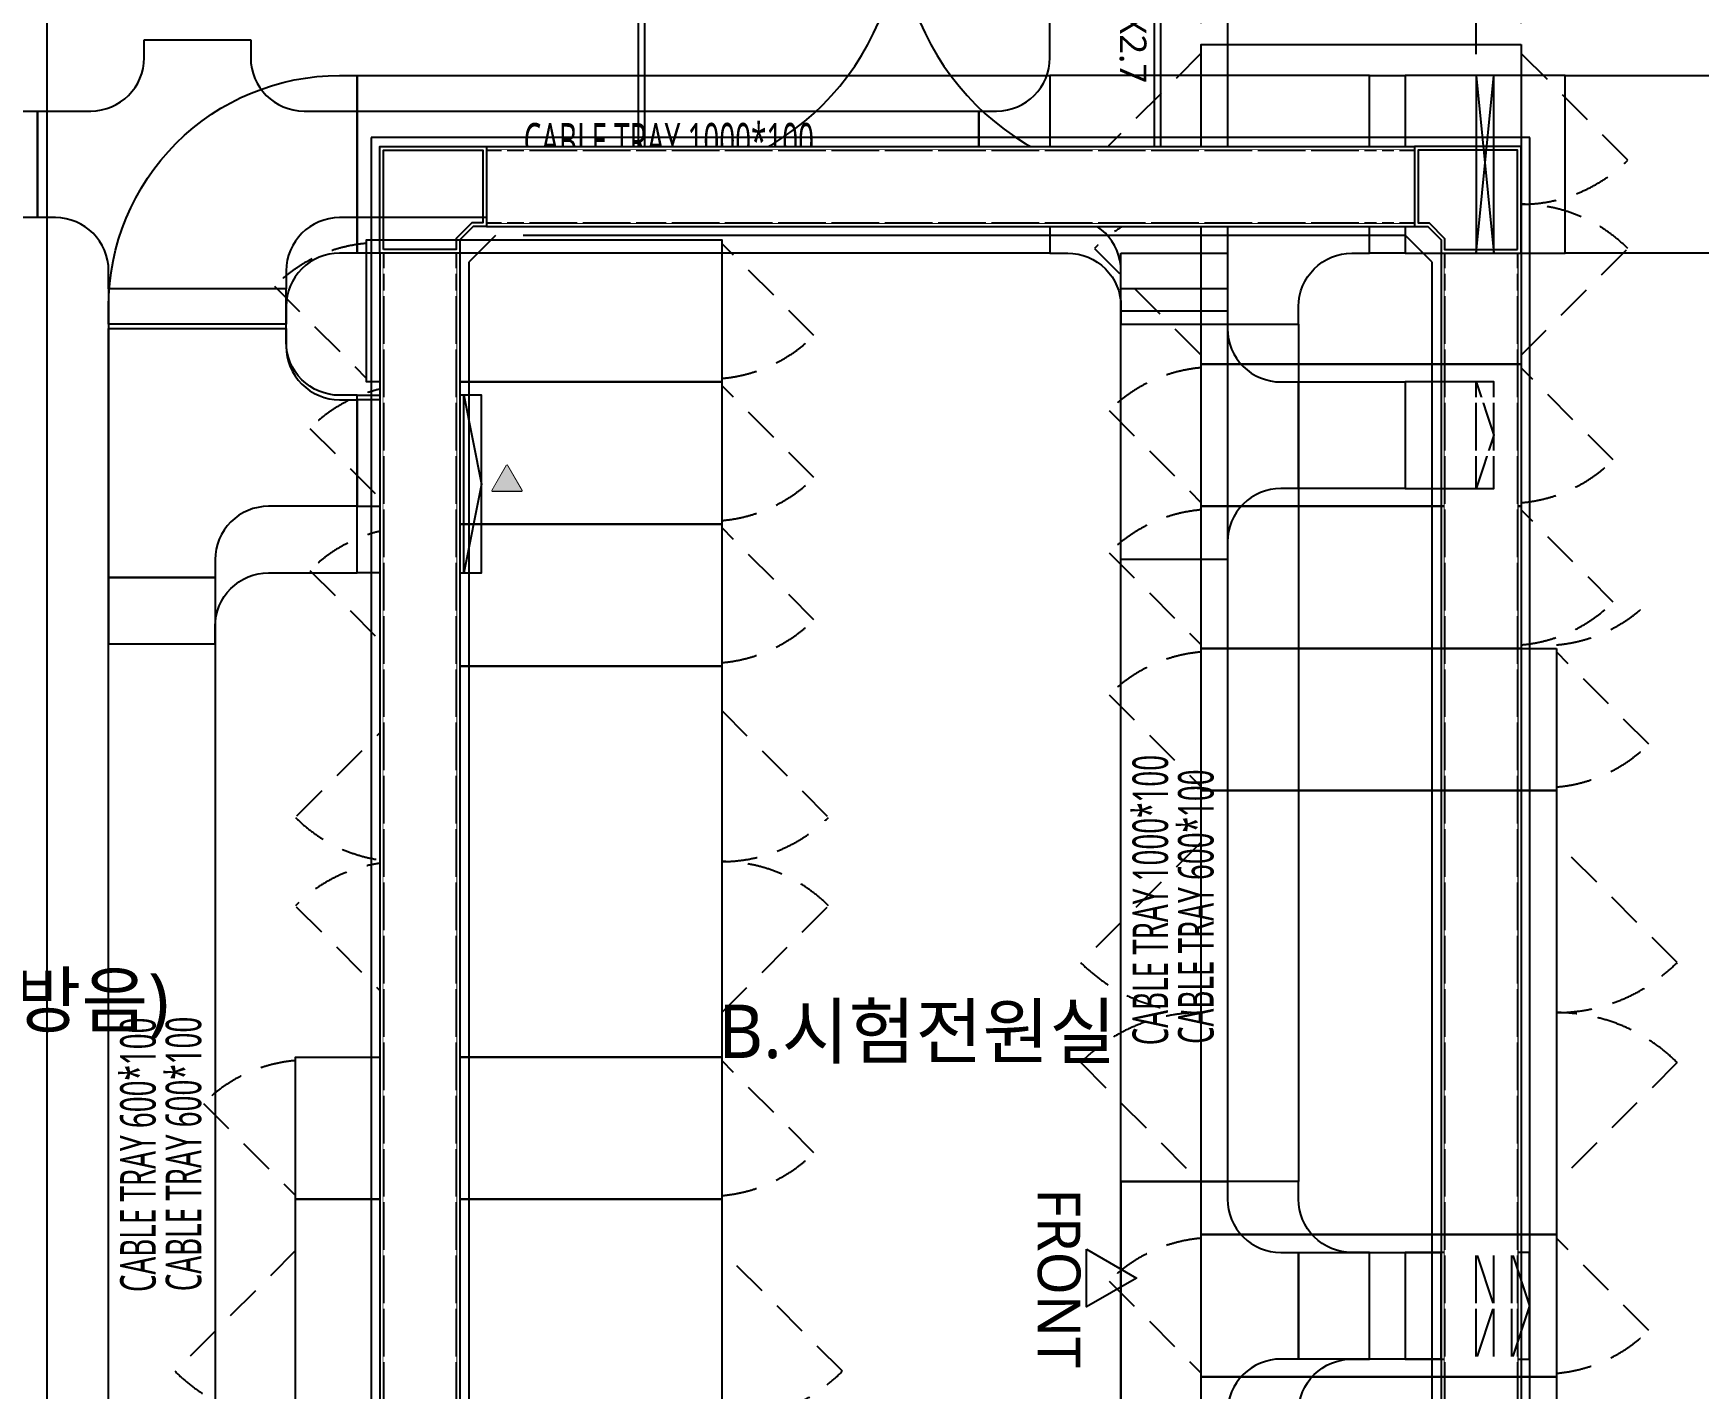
# Model space of a CAD drawing. Header units: millimetres. Extents: x 3355 to 129505, y 4600 to 34300.
# Drawn here: x 55180 to 64556, y 19889 to 27518 of the extents above; entities that cross this region are included whole.
import ezdxf
from ezdxf.enums import TextEntityAlignment as Align
from ezdxf.xclip import XClip

# ---------------------------------------------------------------- set-up
doc = ezdxf.new("R2010")
doc.units = ezdxf.units.MM
doc.header["$LTSCALE"] = 800
doc.header["$XCLIPFRAME"] = 0
doc.linetypes.add('CONTINOUS', pattern=[0])
doc.linetypes.add('점선1', pattern=[2, 1.25, -0.75])
doc.layers.get('Defpoints').update_dxf_attribs({"color": 167})
for name, color, linetype in [('arch', 8, 'Continuous'), ('DIM', 6, 'Continuous'), ('SYM', 3, 'Continuous'), ('TRENCH', 3, 'Continuous'), ('수배전반', 3, 'Continuous'), ('트레이 강전1단', 150, 'Continuous'), ('트레이 강전2단', 4, 'Continuous')]:
    doc.layers.add(name, color=color, linetype=linetype)
doc.layers.add('TXT-1', color=137, linetype='Continuous', plot=False)
doc.layers.add('건축도면', color=9, linetype='Continuous', lineweight=25)
doc.styles.add('GHS', font='malgun.ttf')
doc.styles.add('XREF-A-PLAN$0$스타일1', font='malgun.ttf')
doc.styles.add('맑은고딕', font='malgun.ttf')
doc.styles.add('스타일1', font='malgun.ttf')
doc.dimstyles.new('Copy of PSD MI', dxfattribs={"dimscale": 100, "dimtxt": 1.5, "dimasz": 0.8, "dimexe": 1.25, "dimexo": 1.5, "dimgap": 0.6, "dimtad": 1, "dimdec": 0, "dimzin": 1, "dimdsep": 46, "dimlunit": 6, "dimtxsty": '맑은고딕', "dimblk": 'DOT', "dimcen": 2.5, "dimadec": 0, "dimazin": 0, "dimtfac": 1, "dimtdec": 0, "dimtix": 1, "dimtmove": 2, "dimatfit": 3, "dimfxl": 1, "dimtolj": 1, "dimtzin": 1, "dimarcsym": 0})

# ---------------------------------------------------------------- blocks, each defined once
blk = doc.blocks.new('D-3.0X2.7')
at = {"color": 0}
for p, q in [((-2970, -125), (-2970, -1595)), ((-30, -125), (-30, -1595))]:
    blk.add_line(p, q, dxfattribs=at)
for points in [[(0, 0), (-45, 0), (-45, 0), (-45, 0), (-45, -95), (-30, -95), (-30, -125), (0, -125), (0, 0)], [(-3000, 0), (-2955, 0), (-2955, 0), (-2955, 0), (-2955, -95), (-2970, -95), (-2970, -125), (-3000, -125), (-3000, 0)], [(-2970, -125), (-2935, -125), (-2935, -1595), (-2970, -1595)], [(-30, -125), (-65, -125), (-65, -1595), (-30, -1595)]]:
    blk.add_lwpolyline(points, dxfattribs=at)
for centre, start, end in [((-2970, -125), 270, 0), ((-30, -125), 180, 270)]:
    blk.add_arc(centre, 1470, start, end, dxfattribs=at)
at = {"color": 0, "style": 'XREF-A-PLAN$0$스타일1'}
blk.add_text('3.0X2.7', height=150, rotation=270, dxfattribs=at).set_placement((-258.9, -377.3))
blk = doc.blocks.new('XR-PLAN', base_point=(461, 408.4))
at = {"layer": 'arch'}
blk.add_lwpolyline([(62700, 56200), (62700, 44200)], dxfattribs=at)
blk.add_blockref('D-3.0X2.7', (69000, 56325), dxfattribs=at)
at = {"layer": 'TXT-1', "style": '스타일1'}
for s, p in [('부하 제어 및 기능시험실 (방음)', (60808.6, 50121.1)), ('B.시험전원실', (67600, 49945))]:
    blk.add_text(s, height=300, dxfattribs=at).set_placement(p, align=Align.MIDDLE_CENTER)
blk = doc.blocks.new('A$C440bd059')
at = {"layer": '수배전반', "color": 7, "linetype": '점선1', "ltscale": 0.2}
for p, q in [((3699.5, 1050), (3098.4, 449)), ((6100.5, 449), (5499.5, 1050)), ((1518.8, -538.8), (1000, -20)), ((3098.4, -49), (3699.5, -650)), ((5499.5, -650), (6100.5, -49)), ((-1518.8, -261.2), (-1000, -780)), ((6018.2, -1238.8), (5499.5, -720)), ((1518.8, -1338.8), (1000, -820)), ((3180.7, -961.2), (3699.5, -1480)), ((-1318.8, -1061.2), (-800, -1580)), ((6018.2, -2038.8), (5499.5, -1520)), ((1518.8, -2138.8), (1000, -1620)), ((3180.7, -1761.2), (3699.5, -2280)), ((-1318.8, -1861.2), (-800, -2380)), ((6218.2, -2838.8), (5699.5, -2320)), ((3180.7, -2561.2), (3699.5, -3080)), ((-800, -2650), (-1401, -3251)), ((1000, -2650), (1601, -3251)), ((3699.5, -3390), (3020.6, -4068.8)), ((6378.3, -4068.8), (5699.5, -3390)), ((-800, -4350), (-1401, -3749)), ((1000, -4350), (1601, -3749)), ((1518.8, -5138.8), (1000, -4620)), ((3020.6, -4631.2), (3699.5, -5310)), ((6378.3, -4631.2), (5699.5, -5310)), ((-1918.8, -4861.2), (-1400, -5380)), ((6218.2, -6138.8), (5699.5, -5620)), ((-1400, -5690), (-2078.8, -6368.8)), ((1678.8, -6368.8), (1000, -5690)), ((3180.7, -5861.2), (3699.5, -6380)), ((3699.5, -6590), (3020.6, -7268.8)), ((6378.3, -7268.8), (5699.5, -6590)), ((-2078.8, -6931.2), (-1400, -7610)), ((1000, -7610), (1678.8, -6931.2)), ((3020.6, -7831.2), (3699.5, -8510)), ((6378.3, -7831.2), (5699.5, -8510)), ((1518.8, -8438.8), (1000, -7920)), ((-1918.8, -8161.2), (-1400, -8680)), ((1518.8, -9238.8), (1000, -8720)), ((6218.2, -9238.8), (5699.5, -8720)), ((-1918.8, -8961.2), (-1400, -9480)), ((3180.7, -8961.2), (3699.5, -9480)), ((1518.8, -10038.8), (1000, -9520)), ((6218.2, -10038.8), (5699.5, -9520)), ((-1918.8, -9761.2), (-1400, -10280)), ((3180.7, -9761.2), (3699.5, -10280)), ((1518.8, -10838.8), (1000, -10320)), ((6218.2, -10838.8), (5699.5, -10320)), ((-1918.8, -10561.2), (-1400, -11080)), ((3180.7, -10561.2), (3699.5, -11080))]:
    blk.add_line(p, q, dxfattribs=at)
at = {"layer": '수배전반', "color": 7}
for points in [[(5499.5, 1100), (5499.5, -700), (3699.5, -700), (3699.5, 1100)], [(1000, -800), (-1000, -800), (-1000, 0), (1000, 0)], [(5499.5, -700), (5499.5, -1500), (3699.5, -1500), (3699.5, -700)], [(1000, -800), (1000, -1600), (-800, -1600), (-800, -800)], [(5499.5, -1500), (5499.5, -2300), (3699.5, -2300), (3699.5, -1500)], [(1000, -1600), (1000, -2400), (-800, -2400), (-800, -1600)], [(5699.5, -2300), (5699.5, -3100), (3699.5, -3100), (3699.5, -2300)], [(1000, -2400), (1000, -4600), (-800, -4600), (-800, -2400)], [(5699.5, -3100), (5699.5, -5600), (3699.5, -5600), (3699.5, -3100)], [(1000, -4600), (1000, -5400), (-1400, -5400), (-1400, -4600)], [(1000, -5400), (1000, -7900), (-1400, -7900), (-1400, -5400)], [(5699.5, -5600), (5699.5, -6400), (3699.5, -6400), (3699.5, -5600)], [(5699.5, -6400), (5699.5, -8700), (3699.5, -8700), (3699.5, -6400)], [(1000, -7900), (1000, -8700), (-1400, -8700), (-1400, -7900)], [(1000, -9500), (-1400, -9500), (-1400, -8700), (1000, -8700)], [(5699.5, -8700), (5699.5, -9500), (3699.5, -9500), (3699.5, -8700)], [(1000, -10300), (-1400, -10300), (-1400, -9500), (1000, -9500)], [(5699.5, -9500), (5699.5, -10300), (3699.5, -10300), (3699.5, -9500)], [(5699.5, -9500), (5699.5, -10300), (3699.5, -10300), (3699.5, -9500)], [(1000, -11100), (-1400, -11100), (-1400, -10300), (1000, -10300)], [(5699.5, -10300), (5699.5, -11100), (3699.5, -11100), (3699.5, -10300)], [(5699.5, -10300), (5699.5, -11100), (3699.5, -11100), (3699.5, -10300)]]:
    blk.add_lwpolyline(points, close=True, dxfattribs=at)
at = {"layer": '수배전반', "color": 7, "linetype": '점선1', "ltscale": 0.2}
for centre, radius, start, end in [((3699.5, 1050), 850, 225, 270), ((5499.5, 1050), 850, 270, 315), ((3699.5, -650), 850, 90, 135), ((5499.5, -650), 850, 45, 90), ((-929, -851), 834, 94.88242, 135), ((929, 51), 834, 274.88242, 315), ((3770.4, -1551), 834, 94.88242, 135), ((-729, -1651), 834, 94.88242, 135), ((5428.5, -649), 834, 274.88242, 315), ((929, -749), 834, 274.88242, 315), ((3770.4, -2351), 834, 94.88242, 135), ((-729, -2451), 834, 94.88242, 135), ((5428.5, -1449), 834, 274.88242, 315), ((5628.5, -1449), 834, 274.88242, 315), ((929, -1549), 834, 274.88242, 315), ((3770.4, -3151), 834, 94.88242, 135), ((5628.5, -2249), 834, 274.88242, 315), ((-800, -2650), 850, 225, 270), ((1000, -2650), 850, 270, 315), ((-800, -4350), 850, 90, 135), ((1000, -4350), 850, 45, 90), ((3699.5, -3390), 960, 225, 270), ((5699.5, -3390), 960, 270, 315), ((3699.5, -5310), 960, 90, 135), ((5699.5, -5310), 960, 45, 90), ((-1329, -5451), 834, 94.88242, 135), ((929, -4549), 834, 274.88242, 315), ((3770.4, -6451), 834, 94.88242, 135), ((5628.5, -5549), 834, 274.88242, 315), ((-1400, -5690), 960, 225, 270), ((1000, -5690), 960, 270, 315), ((-1400, -7610), 960, 90, 135), ((1000, -7610), 960, 45, 90), ((3699.5, -6590), 960, 225, 270), ((5699.5, -6590), 960, 270, 315), ((3699.5, -8510), 960, 90, 135), ((5699.5, -8510), 960, 45, 90), ((-1329, -8751), 834, 94.88242, 135), ((929, -7849), 834, 274.88242, 315), ((-1329, -9551), 834, 94.88242, 135), ((3770.4, -9551), 834, 94.88242, 135), ((929, -8649), 834, 274.88242, 315), ((5628.5, -8649), 834, 274.88242, 315), ((5628.5, -8649), 834, 274.88242, 315), ((-1329, -10351), 834, 94.88242, 135), ((3770.4, -10351), 834, 94.88242, 135), ((929, -9449), 834, 274.88242, 315), ((5628.5, -9449), 834, 274.88242, 315), ((-1329, -11151), 834, 94.88242, 135), ((3770.4, -11151), 834, 94.88242, 135), ((929, -10249), 834, 274.88242, 315)]:
    blk.add_arc(centre, radius, start, end, dxfattribs=at)
blk = doc.blocks.new('H.T-W1000x100H(ELEC.2)')
at = {"color": 0, "linetype": 'CONTINOUS'}
blk.add_line((-500, 0), (-400, 1000), dxfattribs=at)
blk.add_lwpolyline([(-500, 1000), (-400, 1000), (-400, 0), (-500, 0)], close=True, dxfattribs=at)
at = {"layer": '트레이 강전2단'}
for p, q in [((-500, 1000), (-400, 0)), ((-500, 0), (-400, 1000)), ((-500, 0), (-500, 1000)), ((-400, 1000), (-400, 0))]:
    blk.add_line(p, q, dxfattribs=at)
blk.add_lwpolyline([(-900, 1000), (0, 1000), (0, 0), (-900, 0)], close=True, dxfattribs=at)
blk = doc.blocks.new('H.HE-W1000x100H(ELEC.2)')
at = {"layer": '트레이 강전2단'}
blk.add_lwpolyline([(-500, 500), (-400, 1000), (-400, 0), (-500, 500)], dxfattribs=at)
blk.add_lwpolyline([(0, 1000), (-500, 1000), (-500, 0), (0, 0)], close=True, dxfattribs=at)
blk = doc.blocks.new('H.TEE-W1000x100H(ELEC.2)')
at = {"layer": '트레이 강전2단'}
blk.add_lwpolyline([(40445, 167307.9), (42245, 167307.9), (42245, 166307.9), (42145, 166307.9, 0.414214), (41845, 166007.9), (41845, 165907.9), (40845, 165907.9), (40845, 166007.9, 0.414214), (40545, 166307.9), (40445, 166307.9)], format="xyb", close=True, dxfattribs=at)
blk = doc.blocks.new('A$C38b79c72')
at = {"layer": '트레이 강전1단'}
for p, q in [((-1200, 600), (-1200, 700)), ((-1200, 700), (-600, 700)), ((-600, 700), (-600, 600)), ((-1800, -300), (-1800, 300)), ((-1800, 300), (-1500, 300)), ((-300, 300), (0, 300)), ((0, 300), (0, -300)), ((-1700, -300), (-1800, -300)), ((0, -300), (-100, -300)), ((-1400, -700), (-1400, -600)), ((-400, -600), (-400, -700)), ((-400, -700), (-1400, -700))]:
    blk.add_line(p, q, dxfattribs=at)
for centre, start, end in [((-1500, 600), 270, 0), ((-300, 600), 180, 270), ((-1700, -600), 0, 90), ((-100, -600), 90, 180)]:
    blk.add_arc(centre, 300, start, end, dxfattribs=at)
blk = doc.blocks.new('A$C051b05e7')
at = {"layer": '트레이 강전1단'}
blk.add_lwpolyline([(0, -300), (500, -300), (500, 300), (0, 300)], close=True, dxfattribs=at)
blk.add_lwpolyline([(500, 0), (400, -300), (400, 300), (500, 0)], dxfattribs=at)
blk = doc.blocks.new('H.TEE-W600x100H(ELEC.1)')
at = {"layer": '트레이 강전1단'}
blk.add_lwpolyline([(25645, 167107.9), (27045, 167107.9), (27045, 166507.9), (26945, 166507.9, 0.414214), (26645, 166207.9), (26645, 166107.9), (26045, 166107.9), (26045, 166207.9, 0.414214), (25745, 166507.9), (25645, 166507.9)], format="xyb", close=True, dxfattribs=at)
blk = doc.blocks.new('v-e 600')
at = {"layer": '트레이 강전1단'}
blk.add_lwpolyline([(0, -300), (500, -300), (500, 300), (0, 300)], close=True, dxfattribs=at)
blk.add_lwpolyline([(500, 0), (400, -300), (400, 300), (500, 0)], dxfattribs=at)
blk = doc.blocks.new('A$C652990de')
at = {"layer": '트레이 강전1단'}
blk.add_lwpolyline([(0, 0), (0, 1400), (1000, 1400), (1000, 1300, 0.414214), (1300, 1000), (1400, 1000), (1400, 400), (900, 400, 0.414214), (600, 100), (600, 0)], format="xyb", close=True, dxfattribs=at)
at = {"layer": '트레이 강전1단', "linetype": 'CONTINOUS'}
blk.add_lwpolyline([(1400, 400), (1400, 400), (1400, 1000), (1400, 1000)], close=True, dxfattribs=at)
blk = doc.blocks.new('A$Caa0e4194')
at = {"layer": '트레이 강전2단'}
blk.add_lwpolyline([(0, 1800), (0, 0), (600, 0), (600, 100, -0.414214), (900, 400), (1400, 400), (1400, 1400), (1300, 1400, -0.414214), (1000, 1700), (1000, 1800)], format="xyb", close=True, dxfattribs=at)
blk = doc.blocks.new('A$C9b091541')
at = {"layer": '트레이 강전2단', "linetype": 'CONTINOUS'}
blk.add_blockref('A$Caa0e4194', (0, 0), dxfattribs=at)
blk = doc.blocks.new('DOT')
at = {"color": 0, "linetype": 'ByBlock'}
blk.add_line((-0.5, 0), (-1, 0), dxfattribs=at)
at = {"color": 0, "linetype": 'ByBlock', "const_width": 0.5}
blk.add_lwpolyline([(-0.25, 0, 1), (0.25, 0, 1)], format="xyb", close=True, dxfattribs=at)
blk = doc.blocks.new('*D261')
at = {"layer": 'Defpoints', "color": 0, "ltscale": 2, "transparency": 16777216}
for p in [(63303.1, 27976.4), (63555.4, 27456.1), (63303.1, 27281)]:
    blk.add_point(p, dxfattribs=at)
at = {"layer": 'DIM', "color": 0, "lineweight": -2, "ltscale": 2, "transparency": 16777216}
for p, q in [((63303.1, 27401), (63303.1, 28076.4)), ((63555.4, 27576.1), (63555.4, 28076.4)), ((63239.1, 27976.4), (63175.1, 27976.4)), ((63555.4, 27976.4), (63303.1, 27976.4)), ((63619.4, 27976.4), (63683.4, 27976.4))]:
    blk.add_line(p, q, dxfattribs=at)
at = {"layer": 'DIM', "color": 0, "lineweight": -2, "ltscale": 2, "transparency": 16777216, "xscale": 64, "yscale": 64, "zscale": 64}
blk.add_blockref('DOT', (63303.1, 27976.4), dxfattribs=at)
at = {"layer": 'DIM', "color": 0, "lineweight": -2, "ltscale": 2, "transparency": 16777216, "xscale": 64, "yscale": 64, "zscale": 64, "rotation": 180}
blk.add_blockref('DOT', (63555.4, 27976.4), dxfattribs=at)
at = {"layer": 'DIM', "color": 3, "ltscale": 2, "transparency": 16777216, "insert": (63429.3, 28107), "char_height": 160, "attachment_point": 5, "style": '맑은고딕'}
blk.add_mtext('\\A1;252', dxfattribs=at)
blk = doc.blocks.new('_DOT')
at = {"color": 0, "linetype": 'ByBlock'}
blk.add_line((-0.5, 0), (-1, 0), dxfattribs=at)
at = {"color": 0, "linetype": 'ByBlock', "const_width": 0.5}
blk.add_lwpolyline([(-0.25, 0, 1), (0.25, 0, 1)], format="xyb", close=True, dxfattribs=at)
blk = doc.blocks.new('*D262')
at = {"layer": 'Defpoints', "color": 0, "ltscale": 2, "transparency": 16777216}
for p in [(63555.4, 28366), (61755.4, 27456.1), (63555.4, 27456.1)]:
    blk.add_point(p, dxfattribs=at)
at = {"layer": 'DIM', "color": 0, "lineweight": -2, "ltscale": 2, "transparency": 16777216}
for p, q in [((61755.4, 27576.1), (61755.4, 28466)), ((63555.4, 27576.1), (63555.4, 28466)), ((61819.4, 28366), (63491.4, 28366))]:
    blk.add_line(p, q, dxfattribs=at)
at = {"layer": 'DIM', "color": 0, "lineweight": -2, "ltscale": 2, "transparency": 16777216, "xscale": 64, "yscale": 64, "zscale": 64, "rotation": 180}
blk.add_blockref('DOT', (61755.4, 28366), dxfattribs=at)
at = {"layer": 'DIM', "color": 0, "lineweight": -2, "ltscale": 2, "transparency": 16777216, "xscale": 64, "yscale": 64, "zscale": 64}
blk.add_blockref('DOT', (63555.4, 28366), dxfattribs=at)
at = {"layer": 'DIM', "color": 3, "ltscale": 2, "transparency": 16777216, "insert": (62655.4, 28510.6), "char_height": 160, "attachment_point": 5, "style": '맑은고딕'}
blk.add_mtext('\\A1;1,800', dxfattribs=at)
blk = doc.blocks.new('A5')
at = {"layer": 'SYM'}
blk.add_lwpolyline([(0, 0), (0.833, 1.443), (-0.833, 1.443)], close=True, dxfattribs=at)
at = {"color": 6}
blk.add_wipeout([(-0.833, 1.443), (0.833, 1.443), (0, 0)], dxfattribs=at).dxf.layer = 'SYM'
at = {"layer": 'SYM'}
h = blk.add_hatch(color=6, dxfattribs=at)
h.dxf.hatch_style = 1
h.paths.add_polyline_path([(-0.833, 1.443), (0, 0), (0.833, 1.443)])
blk = doc.blocks.new('A$C761c27b9')
for points in [[(-5824.5, -550), (-5974.5, -700)], [(-550, -700), (-700, -550)]]:
    blk.add_lwpolyline(points)
at = {"layer": 'TRENCH', "color": 8}
for p, q in [((-500, -650), (-500, -10900)), ((-480, -650), (-480, -10900)), ((-70, -650), (-70, -10900)), ((-50, -650), (-50, -10900))]:
    blk.add_line(p, q, dxfattribs=at)
at = {"layer": '건축도면'}
for p, q in [((-6524.5, 0), (-6524.5, -9294.1)), ((0, 0), (-6524.5, 0)), ((0, -8750.9), (0, 0))]:
    blk.add_line(p, q, dxfattribs=at)
at = {"layer": '건축도면', "linetype": 'Continuous'}
for p, q in [((-700, -550), (-5667.6, -550)), ((-5974.5, -700), (-5974.5, -10850)), ((-550, -10850), (-550, -700))]:
    blk.add_line(p, q, dxfattribs=at)
at = {"color": 8}
for points in [[(-5874.5, -50), (-5874.5, -500), (-650, -500), (-650, -50)], [(-6024.5, -650), (-6474.5, -650), (-6474.5, -10900), (-6024.5, -10900)]]:
    blk.add_wipeout(points, dxfattribs=at).dxf.layer = 'TRENCH'
at = {"layer": 'TRENCH', "color": 8}
for points in [[(-6474.5, -650), (-6474.5, -50), (-5874.5, -50), (-5874.5, -500), (-5949.5, -500), (-6024.5, -575), (-6024.5, -650)], [(-6454.5, -630), (-6454.5, -70), (-5894.5, -70), (-5894.5, -480), (-5957.7, -480), (-6044.5, -566.7), (-6044.5, -630)], [(-50, -650), (-50, -50), (-650, -50), (-650, -500), (-575, -500), (-500, -575), (-500, -650)], [(-70, -630), (-70, -70), (-630, -70), (-630, -480), (-566.7, -480), (-480, -566.7), (-480, -630)]]:
    blk.add_lwpolyline(points, close=True, dxfattribs=at)
for points in [[(-5874.5, -50), (-650, -50)], [(-5874.5, -70), (-650, -70)], [(-5874.5, -480), (-650, -480)], [(-5874.5, -500), (-650, -500)], [(-6474.5, -650), (-6474.5, -10900)], [(-6454.5, -650), (-6454.5, -10900)], [(-6044.5, -650), (-6044.5, -10900)], [(-6024.5, -650), (-6024.5, -10900)]]:
    blk.add_lwpolyline(points, dxfattribs=at)
at = {"color": 8}
for points in [[(-480, -735), (-480, -765), (-70, -765), (-70, -735)], [(-480, -862), (-480, -892), (-70, -892), (-70, -862)], [(-480, -1162), (-480, -1192), (-70, -1192), (-70, -1162)], [(-480, -1462), (-480, -1492), (-70, -1492), (-70, -1462)], [(-480, -1762), (-480, -1792), (-70, -1792), (-70, -1762)], [(-480, -2062), (-480, -2092), (-70, -2092), (-70, -2062)], [(-480, -2362), (-480, -2392), (-70, -2392), (-70, -2362)], [(-480, -2662), (-480, -2692), (-70, -2692), (-70, -2662)], [(-480, -2962), (-480, -2992), (-70, -2992), (-70, -2962)], [(-480, -3262), (-480, -3292), (-70, -3292), (-70, -3262)], [(-480, -3562), (-480, -3592), (-70, -3592), (-70, -3562)], [(-480, -3862), (-480, -3892), (-70, -3892), (-70, -3862)], [(-480, -4162), (-480, -4192), (-70, -4192), (-70, -4162)], [(-480, -4462), (-480, -4492), (-70, -4492), (-70, -4462)], [(-480, -4762), (-480, -4792), (-70, -4792), (-70, -4762)], [(-480, -5062), (-480, -5092), (-70, -5092), (-70, -5062)], [(-480, -5362), (-480, -5392), (-70, -5392), (-70, -5362)], [(-480, -5662), (-480, -5692), (-70, -5692), (-70, -5662)], [(-480, -5962), (-480, -5992), (-70, -5992), (-70, -5962)], [(-480, -6262), (-480, -6292), (-70, -6292), (-70, -6262)], [(-480, -6562), (-480, -6592), (-70, -6592), (-70, -6562)], [(-480, -6862), (-480, -6892), (-70, -6892), (-70, -6862)]]:
    blk.add_wipeout(points, dxfattribs=at).dxf.layer = 'TRENCH'
for points in [[(-5789.5, -480), (-5759.5, -480), (-5759.5, -70), (-5789.5, -70)], [(-5662.5, -480), (-5632.5, -480), (-5632.5, -70), (-5662.5, -70)], [(-5362.5, -480), (-5332.5, -480), (-5332.5, -70), (-5362.5, -70)], [(-5062.5, -480), (-5032.5, -480), (-5032.5, -70), (-5062.5, -70)], [(-4862.5, -480), (-4832.5, -480), (-4832.5, -70), (-4862.5, -70)], [(-4562.5, -480), (-4532.5, -480), (-4532.5, -70), (-4562.5, -70)], [(-4262.5, -480), (-4232.5, -480), (-4232.5, -70), (-4262.5, -70)], [(-3962.5, -480), (-3932.5, -480), (-3932.5, -70), (-3962.5, -70)], [(-3662.5, -480), (-3632.5, -480), (-3632.5, -70), (-3662.5, -70)], [(-3362.5, -480), (-3332.5, -480), (-3332.5, -70), (-3362.5, -70)], [(-3062.5, -480), (-3032.5, -480), (-3032.5, -70), (-3062.5, -70)], [(-2762.5, -480), (-2732.5, -480), (-2732.5, -70), (-2762.5, -70)], [(-2462.5, -480), (-2432.5, -480), (-2432.5, -70), (-2462.5, -70)], [(-2162.5, -480), (-2132.5, -480), (-2132.5, -70), (-2162.5, -70)], [(-1862.5, -480), (-1832.5, -480), (-1832.5, -70), (-1862.5, -70)], [(-1562.5, -480), (-1532.5, -480), (-1532.5, -70), (-1562.5, -70)], [(-1262.5, -480), (-1232.5, -480), (-1232.5, -70), (-1262.5, -70)], [(-962.5, -480), (-932.5, -480), (-932.5, -70), (-962.5, -70)], [(-863, -480), (-833, -480), (-833, -70), (-863, -70)], [(-765, -480), (-735, -480), (-735, -70), (-765, -70)], [(-6454.5, -735), (-6454.5, -765), (-6044.5, -765), (-6044.5, -735)], [(-6454.5, -862), (-6454.5, -892), (-6044.5, -892), (-6044.5, -862)], [(-6454.5, -1162), (-6454.5, -1192), (-6044.5, -1192), (-6044.5, -1162)], [(-6454.5, -1462), (-6454.5, -1492), (-6044.5, -1492), (-6044.5, -1462)], [(-6454.5, -1762), (-6454.5, -1792), (-6044.5, -1792), (-6044.5, -1762)], [(-6454.5, -2062), (-6454.5, -2092), (-6044.5, -2092), (-6044.5, -2062)], [(-6454.5, -2362), (-6454.5, -2392), (-6044.5, -2392), (-6044.5, -2362)], [(-6454.5, -2662), (-6454.5, -2692), (-6044.5, -2692), (-6044.5, -2662)], [(-6454.5, -2962), (-6454.5, -2992), (-6044.5, -2992), (-6044.5, -2962)], [(-6454.5, -3262), (-6454.5, -3292), (-6044.5, -3292), (-6044.5, -3262)], [(-6454.5, -3562), (-6454.5, -3592), (-6044.5, -3592), (-6044.5, -3562)], [(-6454.5, -3862), (-6454.5, -3892), (-6044.5, -3892), (-6044.5, -3862)], [(-6454.5, -4162), (-6454.5, -4192), (-6044.5, -4192), (-6044.5, -4162)], [(-6454.5, -4462), (-6454.5, -4492), (-6044.5, -4492), (-6044.5, -4462)], [(-6454.5, -4762), (-6454.5, -4792), (-6044.5, -4792), (-6044.5, -4762)], [(-6454.5, -5062), (-6454.5, -5092), (-6044.5, -5092), (-6044.5, -5062)], [(-6454.5, -5362), (-6454.5, -5392), (-6044.5, -5392), (-6044.5, -5362)], [(-6454.5, -5662), (-6454.5, -5692), (-6044.5, -5692), (-6044.5, -5662)], [(-6454.5, -5962), (-6454.5, -5992), (-6044.5, -5992), (-6044.5, -5962)], [(-6454.5, -6262), (-6454.5, -6292), (-6044.5, -6292), (-6044.5, -6262)], [(-6454.5, -6562), (-6454.5, -6592), (-6044.5, -6592), (-6044.5, -6562)], [(-6454.5, -6862), (-6454.5, -6892), (-6044.5, -6892), (-6044.5, -6862)]]:
    blk.add_wipeout(points, dxfattribs=at).dxf.layer = 'TRENCH'

msp = doc.modelspace()

# ---------------------------------------------------------------- linework, layer by layer
at = {"layer": 'SYM', "color": 6}
msp.add_lwpolyline([(61108.88189, 20674.56381), (61390.77066, 20511.81525), (61108.88189, 20349.06669)], close=True, dxfattribs=at)
at = {"layer": '트레이 강전1단'}
for p, q in [((61903.12505, 28080.98748), (61903.12505, 26280.98748)), ((60903.12505, 27380.98748), (60903.12399, 27955.98748)), ((60503.12505, 27080.98748), (60603.12505, 27080.98748)), ((60503.12611, 26480.98748), (60503.12611, 27080.98748)), ((61003.12505, 26480.98748), (60503.12611, 26480.98748)), ((61303.12505, 26080.98748), (61303.12505, 26180.98748)), ((61903.12505, 26080.98748), (61303.12505, 26080.98748))]:
    msp.add_line(p, q, dxfattribs=at)
for points in [[(55203.66298, 26480.92545), (49753.91118, 26480.92545), (49753.91118, 27080.92545), (55203.66298, 27080.92545)], [(60503.12505, 26480.98748), (57003.66298, 26480.98748), (57003.66298, 27080.98748), (60503.12505, 27080.98748)], [(55603.66298, 24455.98748), (56203.66298, 24455.98748), (56203.66298, 17778.55247), (55603.66298, 17778.55247)]]:
    msp.add_lwpolyline(points, close=True, dxfattribs=at)
at = {"layer": '트레이 강전1단', "linetype": 'CONTINOUS'}
for points in [[(61303.12399, 26280.98748), (61903.12399, 26280.98748), (61903.12399, 21055.98748), (61303.12399, 21055.98748)], [(55603.66298, 25855.98748), (56603.66298, 25855.98748), (56603.66298, 26080.98748), (55603.66298, 26080.98748)], [(62903.12399, 24955.98748), (62303.12399, 24955.98748), (62303.12399, 25555.98748), (62903.12399, 25555.98748)], [(62903.12399, 20055.98748), (62303.12399, 20055.98748), (62303.12399, 20655.98748), (62903.12399, 20655.98748)]]:
    msp.add_lwpolyline(points, close=True, dxfattribs=at)
at = {"layer": '트레이 강전1단'}
for centre, start, end in [((60603.12505, 27380.98748), 270, 0), ((61003.12505, 26180.98748), 0, 90)]:
    msp.add_arc(centre, 300, start, end, dxfattribs=at)
at = {"layer": '트레이 강전2단'}
msp.add_lwpolyline([(57003.66298, 26280.98748), (56903.66298, 26280.98748, 0.4142135624), (56603.66298, 25980.98748), (56603.66298, 25880.98748), (55603.66298, 25880.98748), (55603.66298, 25980.98748, -0.4142135624), (56903.66298, 27280.98748), (57003.66298, 27280.98748), (57003.66298, 26280.98748)], format="xyb", dxfattribs=at)
for points in [[(60903.12399, 26280.98748), (57003.66298, 26280.98748), (57003.66298, 27280.98748), (60903.12399, 27280.98748)], [(62903.12399, 26280.98748), (62703.12399, 26280.98748), (62703.12399, 27280.98748), (62903.12399, 27280.98748)], [(69291.90739, 26280.98748), (63803.12399, 26280.98748), (63803.12399, 27280.98748), (69291.90739, 27280.98748)], [(61303.12399, 21055.98748), (61303.12399, 25880.98748), (62303.12399, 25880.98748), (62303.12399, 21055.98748)], [(63103.12399, 20055.98748), (63603.12399, 20055.98748), (63603.12399, 20655.98748), (63103.12399, 20655.98748)]]:
    msp.add_lwpolyline(points, close=True, dxfattribs=at)
at = {"layer": '트레이 강전2단', "linetype": 'CONTINOUS'}
for points in [[(57203.66298, 24480.98748), (57003.66298, 24480.98748), (57003.66298, 25480.98748), (57203.66298, 25480.98748)], [(63103.12399, 20055.98748), (62703.12399, 20055.98748), (62703.12399, 20655.98748), (63103.12399, 20655.98748)]]:
    msp.add_lwpolyline(points, close=True, dxfattribs=at)
at = {"layer": '트레이 강전2단', "elevation": -1.00261}
msp.add_lwpolyline([(55603.66298, 24080.98748), (56203.66298, 24080.98748), (56203.66298, 16455.98748), (55603.66298, 16455.98748)], close=True, dxfattribs=at)
at = {"layer": '트레이 강전2단'}
msp.add_lwpolyline([(61303.12399, 21055.98748), (61303.12399, 19655.98748), (62303.12399, 19655.98748), (62303.12399, 19755.98748, -0.4142135624), (62603.12399, 20055.98748), (62703.12399, 20055.98748), (62703.12399, 20655.98748), (62603.12399, 20655.98748, -0.4142135624), (62303.12399, 20955.98748), (62303.12399, 21055.98748)], format="xyb", close=True, dxfattribs=at)
msp.add_lwpolyline([(63603.12399, 20355.98748), (63503.12399, 20055.98748), (63503.12399, 20655.98748), (63603.12399, 20355.98748)], dxfattribs=at)

# ---------------------------------------------------------------- block references
at = {"layer": '건축도면', "color": 1, "linetype": '점선1', "ltscale": 0.2}
ref = msp.add_blockref('XR-PLAN', (-6983.32308, -27635.43025), dxfattribs=at)
XClip(ref).set_block_clipping_path([(56227.7345986668, 39479.2603850555), (77438.0684519374, 60194.2361228569)])
at = {"layer": '수배전반'}
msp.add_blockref('A$C440bd059', (58055.91901, 26356.12697), dxfattribs=at)
at = {"layer": '트레이 강전1단', "color": 0, "linetype": 'CONTINOUS'}
for name, p in [('A$C38b79c72', (57003.66298, 26780.98748)), ('A$C652990de', (55603.66298, 24455.98748)), ('v-e 600', (62903.12399, 25255.98748)), ('A$C051b05e7', (57003.66298, 25155.98748)), ('v-e 600', (62903.12399, 20355.98748))]:
    msp.add_blockref(name, p, dxfattribs=at)
at = {"layer": '트레이 강전1단', "linetype": 'CONTINOUS', "rotation": 90}
for p in [(228411.05018, -1089.04314), (228411.05018, -5989.04314)]:
    msp.add_blockref('H.TEE-W600x100H(ELEC.1)', p, dxfattribs=at)
at = {"layer": '트레이 강전2단', "xscale": -1}
msp.add_blockref('H.TEE-W1000x100H(ELEC.2)', (103148.15462, -140026.93871), dxfattribs=at)
at = {"layer": '트레이 강전2단', "xscale": -1, "rotation": 180}
msp.add_blockref('H.T-W1000x100H(ELEC.2)', (63803.12399, 27280.98748), dxfattribs=at)
at = {"layer": '트레이 강전2단', "linetype": 'CONTINOUS'}
msp.add_blockref('A$C9b091541', (55603.66298, 24080.98748), dxfattribs=at)
at = {"layer": '트레이 강전2단', "rotation": 180}
msp.add_blockref('H.HE-W1000x100H(ELEC.2)', (57203.66298, 25480.98748), dxfattribs=at)

# ---------------------------------------------------------------- texts
at = {"layer": 'SYM', "style": 'GHS'}
msp.add_text('FRONT', height=240, rotation=270, dxfattribs=at).set_placement((60955.14389, 20511.81525), align=Align.MIDDLE)
at = {"layer": '트레이 강전1단', "style": 'GHS', "width": 0.6}
msp.add_text('CABLE TRAY 600*100', height=200, dxfattribs=at).set_placement((58701.10337, 26557.24648), align=Align.CENTER)
for p in [(61824.48031, 22602.2245), (56125.01931, 21210.32526)]:
    msp.add_text('CABLE TRAY 600*100', height=200, rotation=90, dxfattribs=at).set_placement(p, align=Align.CENTER)
at = {"layer": '트레이 강전2단', "style": 'GHS', "width": 0.6}
msp.add_text('CABLE TRAY 1000*100', height=200, dxfattribs=at).set_placement((58757.63956, 26813.67193), align=Align.CENTER)
for s, p in [('CABLE TRAY 1000*100', (61568.05486, 22639.30056)), ('CABLE TRAY 600*100', (55868.59386, 21205.69685))]:
    msp.add_text(s, height=200, rotation=90, dxfattribs=at).set_placement(p, align=Align.CENTER)

# ---------------------------------------------------------------- dimensions: what is measured, and where the dimension line sits
at = {"layer": 'DIM', "color": 6, "ltscale": 2}
for base, p1, p2, picture, middle in [((63555.38001, 28366.04471), (61755.38001, 27456.12697), (63555.38001, 27456.12697), '*D262', (62655.38001, 28510.56645)), ((63303.12399, 27976.37975), (63555.38001, 27456.12697), (63303.12399, 27280.98748), '*D261', (63429.252, 28107.0428))]:
    dim = msp.add_linear_dim(base=base, p1=p1, p2=p2, dimstyle='Copy of PSD MI', override={"dimscale": 80, "dimtxt": 2, "dimclrt": 3, "dimfxl": 0.18}, dxfattribs=at)
    dim.commit()
    dim.dimension.update_dxf_attribs({"geometry": picture, "text_midpoint": middle})

# ---------------------------------------------------------------- next in the draw order: block references
at = {"layer": '건축도면', "xscale": 100, "yscale": 100, "zscale": 100, "rotation": 180}
msp.add_blockref('A5', (57846.12664, 25088.12858), dxfattribs=at)

# ---------------------------------------------------------------- next in the draw order: block references
msp.add_blockref('A$C761c27b9', (63605.38001, 26931.12697))

doc.saveas('drawing.dxf')
